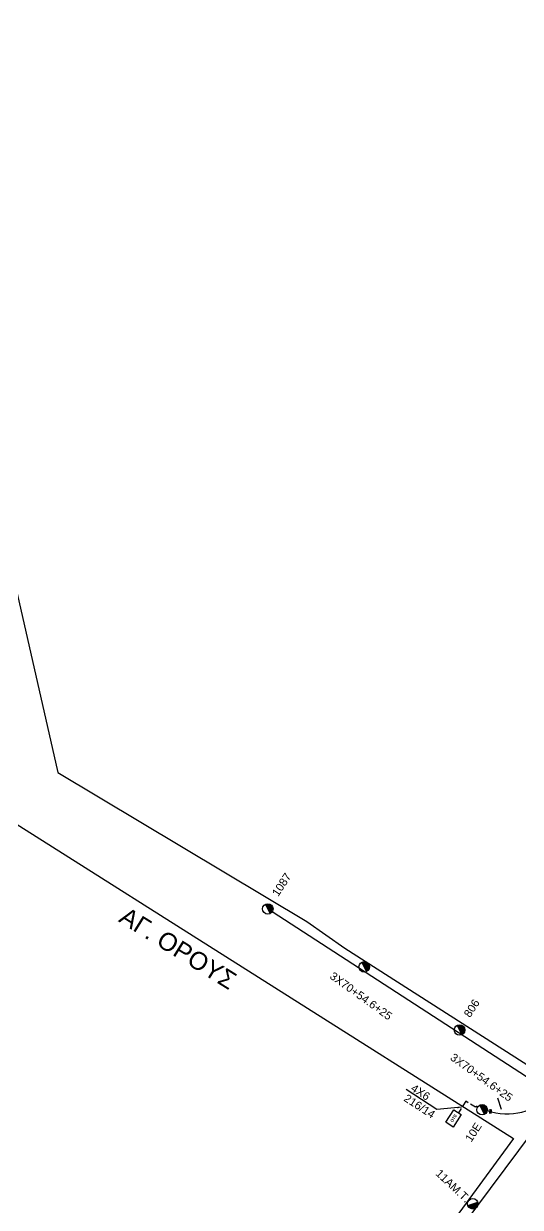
# Model space of a CAD drawing. Header units: millimetres. Extents: x 2999 to 5218, y 1863 to 2903.
# Drawn here: x 4047.4 to 4159.1, y 2118.5 to 2384.8 of the extents above; entities that cross this region are included whole.
import ezdxf

# ---------------------------------------------------------------- set-up
doc = ezdxf.new("R2010")
doc.units = ezdxf.units.MM
doc.header["$LTSCALE"] = 0.5
doc.linetypes.add('DASHED', pattern=[19.05, 12.7, -6.35])
for name, color, linetype in [('Pillar OTE', 7, 'Continuous'), ('Άγνωστα', 7, 'Continuous'), ('Επιγραφές - Σχήματα', 7, 'Continuous'), ('Μηχανική τομή', 7, 'Continuous'), ('Στύλος ΦΜ', 7, 'Continuous'), ('Στύλος ΦΜ @ 1', 7, 'Continuous'), ('Συνεστραμμένα ΧΤ   3x70+54.6+25 AL', 7, 'SYN_LINE'), ('Υπόβαθρο ΔΕΗ', 7, 'Continuous'), ('Υπόγεια καλώδια Παροχών ΧΤ   4x6', 7, 'DASHED')]:
    doc.layers.add(name, color=color, linetype=linetype)
doc.styles.add('arial', font='ARIAL.TTF')
doc.styles.get("Standard").update_dxf_attribs({"font": 'ARIAL.TTF'})
doc.linetypes.add('SYN_LINE', pattern='A,0.5,-0.0001,["/\\/\\/\\/",Standard,S=0.1,R=0,X=0,Y=-0.05],-0.25', length=0.7501)
doc.dimstyles.new('ISO-25', dxfattribs={"dimtxt": 2.5, "dimasz": 2.5, "dimexe": 1.25, "dimexo": 0.625, "dimtad": 1, "dimtxsty": 'Standard', "dimcen": 2.5, "dimadec": 0, "dimazin": 0, "dimtfac": 1, "dimtmove": 0, "dimatfit": 3, "dimfxl": 1, "dimarcsym": 0})

# ---------------------------------------------------------------- blocks, each defined once
blk = doc.blocks.new('ΥΠΑΡΧΩΝ ΤΣΙΜΕΝΤΕΝΙΟΣ ΣΤΥΛΟΣ')
at = {"layer": 'Στύλος ΦΜ'}
blk.add_hatch(color=7, dxfattribs=at).paths.add_polyline_path([(-1.29, -2.28, 0.574793), (2.62, 0, 0.268822), (1.3, 2.27)])
at = {"layer": 'Στύλος ΦΜ', "color": 7}
blk.add_line((-1.29, -2.28), (1.3, 2.27), dxfattribs=at)
blk.add_circle((0, 0), 2.62, dxfattribs=at)
at = {"layer": 'Στύλος ΦΜ', "flags": 4}
for tag, p in [('ΑΡΙΘΜΟΣ', (-4.68, 8.05)), ('ΤΥΠΟΣ', (-4.91, 3.03))]:
    blk.add_attdef(tag, p, '', height=4, dxfattribs=at)
blk = doc.blocks.new('ΜΗΧΑΝΙΚΗ ΤΟΜΗ')
at = {"layer": 'Μηχανική τομή', "ltscale": 40}
for p, q in [((-1.9, 0.8), (1.9, 0.8)), ((1.9, 0), (-1.9, 0))]:
    blk.add_line(p, q, dxfattribs=at)
blk = doc.blocks.new('PILLAR ΟΤΕ')
at = {"layer": 'Pillar OTE', "ltscale": 40}
blk.add_lwpolyline([(-3.31, 2.02), (3.39, 2.02), (3.39, -1.99), (-3.31, -1.99)], close=True, dxfattribs=at)
at = {"layer": 'Pillar OTE', "insert": (-1.81, 0.71), "char_height": 1.3575, "width": 109.961, "attachment_point": 1}
blk.add_mtext('{\\fArial|b1|i0|c161|p34;OTE}', dxfattribs=at)

msp = doc.modelspace()

# ---------------------------------------------------------------- linework, layer by layer
at = {"layer": 'Συνεστραμμένα ΧΤ   3x70+54.6+25 AL', "color": 1, "ltscale": 20}
msp.add_lwpolyline([(4166.02, 2144.23), (4103.26, 2185)], dxfattribs=at)
at = {"layer": 'Συνεστραμμένα ΧΤ   3x70+54.6+25 AL', "color": 1, "linetype": 'SYN_LINE', "ltscale": 20}
msp.add_lwpolyline([(4131.7, 2094.96), (4149.32, 2118.6), (4168.15, 2143.98), (4191.21, 2176.53)], dxfattribs=at)
msp.add_arc((4156.11, 2153.07), 13.53, 250.6577, 317.7595, dxfattribs=at)
at = {"layer": 'Υπόβαθρο ΔΕΗ'}
for points in [[(4041.74, 2274.77), (4055.09, 2216.34), (4111.08, 2182.81), (4119.62, 2176.81), (4166.99, 2146.54), (4270.65, 2288.47), (4340.95, 2384.82)], [(3863.65, 2331.83), (4030.1, 2262.68), (4042.81, 2206.61), (4157.55, 2133.96), (3974.34, 1883.74)], [(4140.29, 2140.49), (4133.38, 2145)]]:
    msp.add_lwpolyline(points, dxfattribs=at)
at = {"layer": 'Υπόγεια καλώδια Παροχών ΧΤ   4x6', "color": 1, "linetype": 'DASHED', "ltscale": 0.2}
msp.add_lwpolyline([(4149.43, 2141.04, 0.61675), (4148.97, 2141.01), (4146.79, 2142.39), (4145.17, 2139.79)], format="xyb", dxfattribs=at)

# ---------------------------------------------------------------- block references
at = {"layer": 'Pillar OTE', "xscale": 0.5, "yscale": 0.5, "zscale": 0.5, "rotation": 57.41319137724204}
msp.add_blockref('PILLAR ΟΤΕ', (4144.04, 2138.5), dxfattribs=at)
at = {"layer": 'Μηχανική τομή', "xscale": 0.2500000000001927, "yscale": 0.2500000000001927, "zscale": 0.2500000000001927, "rotation": 265.2537588485378}
msp.add_blockref('ΜΗΧΑΝΙΚΗ ΤΟΜΗ', (4152.28, 2140.09), dxfattribs=at)
at = {"layer": 'Στύλος ΦΜ @ 1', "ltscale": 40}
ref = msp.add_blockref('ΥΠΑΡΧΩΝ ΤΣΙΜΕΝΤΕΝΙΟΣ ΣΤΥΛΟΣ', (4102.27, 2185.64), dxfattribs=dict(at, xscale=0.4499999999998184, yscale=0.4499999999998184, zscale=0.4499999999998184, rotation=56.80099436645325))
ref.add_attrib('ΤΥΠΟΣ', '1087', (4104.6, 2188.29), dxfattribs={"layer": 'Στύλος ΦΜ', "height": 1.8, "rotation": 56.801, "flags": 4})
at = {"layer": 'Στύλος ΦΜ @ 1', "ltscale": 40, "xscale": 0.4499999999998184, "yscale": 0.4499999999998184, "zscale": 0.4499999999998184, "rotation": 56.80099436645325}
msp.add_blockref('ΥΠΑΡΧΩΝ ΤΣΙΜΕΝΤΕΝΙΟΣ ΣΤΥΛΟΣ', (4123.96, 2172.6), dxfattribs=at)
at = {"layer": 'Στύλος ΦΜ @ 1', "ltscale": 40}
ref = msp.add_blockref('ΥΠΑΡΧΩΝ ΤΣΙΜΕΝΤΕΝΙΟΣ ΣΤΥΛΟΣ', (4145.4, 2158.41), dxfattribs=dict(at, xscale=0.4499999999998184, yscale=0.4499999999998184, zscale=0.4499999999998184, rotation=56.80099436645325))
ref.add_attrib('ΤΥΠΟΣ', '806', (4147.73, 2161.06), dxfattribs={"layer": 'Στύλος ΦΜ', "height": 1.8, "rotation": 56.801, "flags": 4})
ref = msp.add_blockref('ΥΠΑΡΧΩΝ ΤΣΙΜΕΝΤΕΝΙΟΣ ΣΤΥΛΟΣ', (4150.47, 2140.47), dxfattribs=dict(at, xscale=0.4499999999998184, yscale=0.4499999999998184, zscale=0.4499999999998184, rotation=56.80099436645325))
ref.add_attrib('ΤΥΠΟΣ', '10Ε', (4148.03, 2133.04), dxfattribs={"layer": 'Στύλος ΦΜ', "height": 1.8, "rotation": 56.801, "flags": 4})
ref = msp.add_blockref('ΥΠΑΡΧΩΝ ΤΣΙΜΕΝΤΕΝΙΟΣ ΣΤΥΛΟΣ', (4148.37, 2119.3), dxfattribs=dict(at, xscale=0.4499999999998184, yscale=0.4499999999998184, zscale=0.4499999999998184, rotation=316.6862388002984))
ref.add_attrib('ΤΥΠΟΣ', '11ΑM.T.', (4139.86, 2125.93), dxfattribs={"layer": 'Στύλος ΦΜ', "height": 1.8, "rotation": 316.6862, "flags": 4})

# ---------------------------------------------------------------- texts
at = {"layer": 'Άγνωστα', "ltscale": 40, "char_height": 1.8, "width": 17.1868, "attachment_point": 1, "rotation": 327.0805, "style": 'arial'}
for s, insert in [('216/14', (4133.67, 2144.1)), ('4Χ6', (4135.24, 2146.38))]:
    msp.add_mtext(s, dxfattribs=dict(at, insert=insert))
at = {"layer": 'Επιγραφές - Σχήματα', "insert": (4070.63, 2186.3), "char_height": 4, "width": 90.8081, "attachment_point": 1, "rotation": 328.1131, "style": 'arial'}
msp.add_mtext('ΑΓ. ΟΡΟΥΣ', dxfattribs=at)
at = {"layer": 'Συνεστραμμένα ΧΤ   3x70+54.6+25 AL', "ltscale": 40, "char_height": 1.8, "width": 17.1868, "attachment_point": 1, "rotation": 324.2058, "style": 'arial'}
for insert in [(4117.09, 2171.61), (4144.18, 2153.31)]:
    msp.add_mtext('3X70+54.6+25', dxfattribs=dict(at, insert=insert))

# ---------------------------------------------------------------- leaders
at = {"layer": 'Επιγραφές - Σχήματα', "ltscale": 40}
for points in [[(4154.82, 2140.48), (4154, 2143.08)], [(4145.87, 2141.02), (4140.29, 2140.49)]]:
    msp.add_leader(points, dimstyle='ISO-25', override={"dimasz": 1, "dimtad": 0}, dxfattribs=at)

doc.saveas('drawing.dxf')
